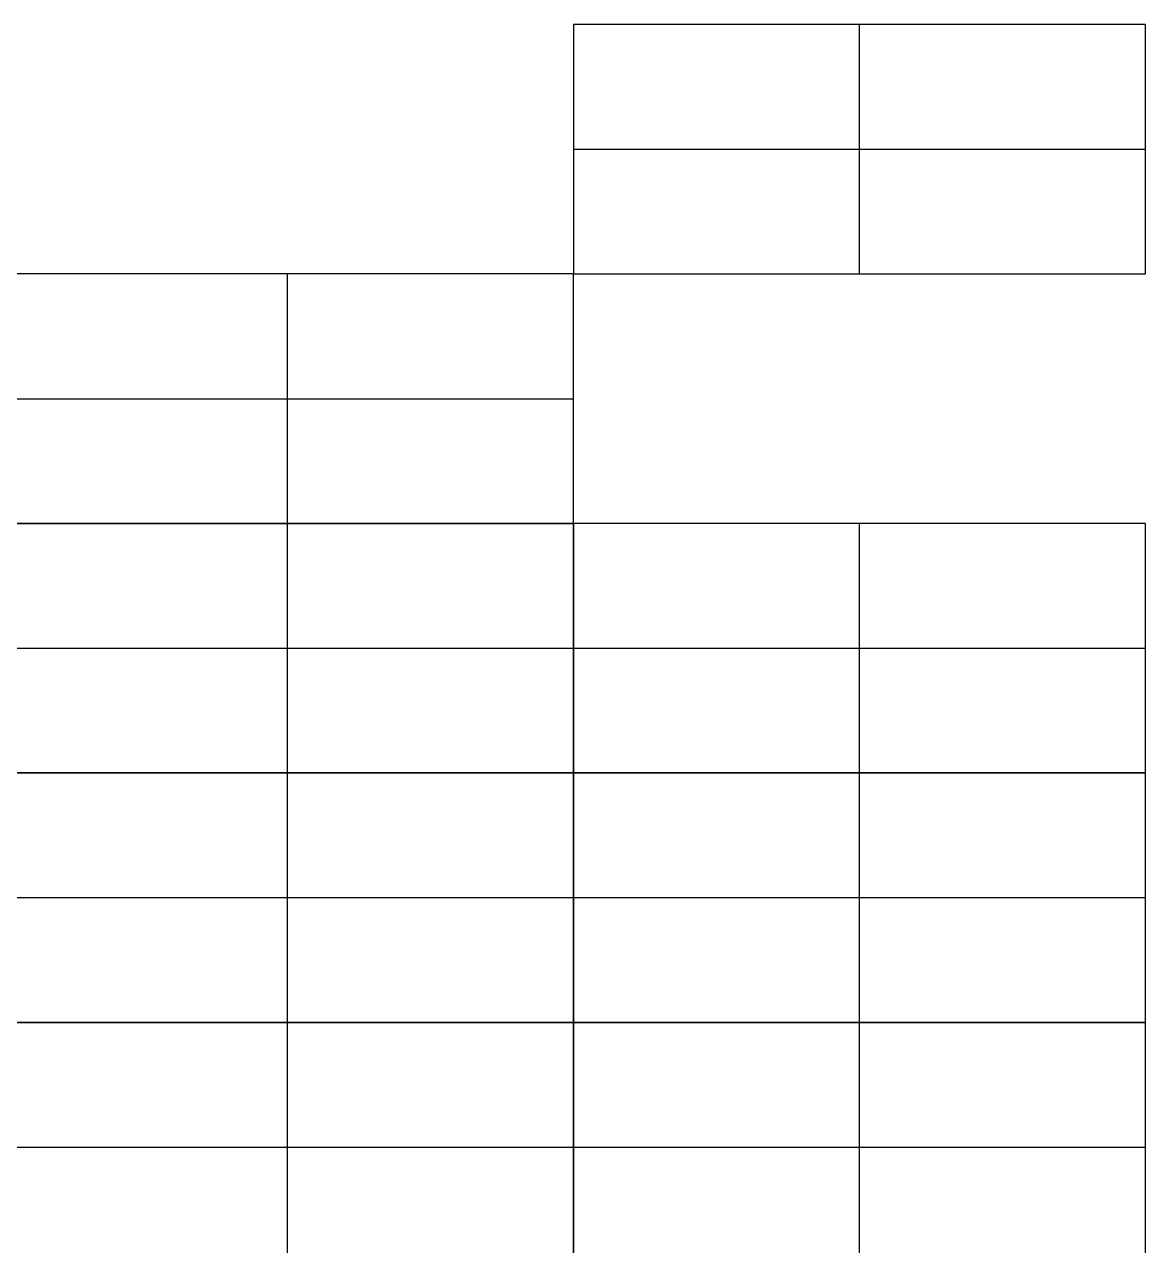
# Model space of a CAD drawing. Header units: millimetres. Extents: x 0.42 to 2.75, y -0.18 to 1.56.
# Drawn here: x 2.1431 to 2.2925, y 0.9345 to 1.0973 of the extents above; entities that cross this region are included whole.
import ezdxf

# ---------------------------------------------------------------- set-up
doc = ezdxf.new("R2010")
doc.units = ezdxf.units.MM
doc.header["$MEASUREMENT"] = 0
doc.layers.add('AZ', color=7, linetype='Continuous', true_color=0x007f00)

msp = doc.modelspace()

# ---------------------------------------------------------------- linework, layer by layer
at = {"layer": 'AZ'}
for p, q in [((2.29252, 1.09725, 0.0225), (2.21627, 1.09725, 0.0225)), ((2.21627, 1.09725, 0.0225), (2.21627, 1.064, 0.0225)), ((2.29252, 1.09725, 0.045), (2.21627, 1.09725, 0.045)), ((2.21627, 1.09725, 0.045), (2.21627, 1.064, 0.045)), ((2.21627, 1.09725, 0.0225), (2.21627, 1.09725, 0.045)), ((2.29252, 1.09725), (2.21627, 1.09725)), ((2.21627, 1.09725), (2.21627, 1.064)), ((2.29252, 1.09725, 0.0225), (2.21627, 1.09725, 0.0225)), ((2.21627, 1.09725, 0.0225), (2.21627, 1.064, 0.0225)), ((2.21627, 1.09725), (2.21627, 1.09725, 0.0225)), ((2.29252, 1.064, 0.0225), (2.29252, 1.09725, 0.0225)), ((2.29252, 1.064, 0.045), (2.29252, 1.09725, 0.045)), ((2.29252, 1.09725, 0.0225), (2.29252, 1.09725, 0.045)), ((2.29252, 1.064), (2.29252, 1.09725)), ((2.29252, 1.064, 0.0225), (2.29252, 1.09725, 0.0225)), ((2.29252, 1.09725), (2.29252, 1.09725, 0.0225)), ((2.21627, 1.064), (2.14002, 1.064)), ((2.21627, 1.064, 0.0225), (2.14002, 1.064, 0.0225)), ((2.21627, 1.064, 0.0225), (2.29252, 1.064, 0.0225)), ((2.21627, 1.064, 0.045), (2.29252, 1.064, 0.045)), ((2.21627, 1.064, 0.0225), (2.21627, 1.064, 0.045)), ((2.21627, 1.064), (2.29252, 1.064)), ((2.21627, 1.064, 0.0225), (2.29252, 1.064, 0.0225)), ((2.21627, 1.064), (2.21627, 1.064, 0.0225)), ((2.21627, 1.03075), (2.21627, 1.064)), ((2.21627, 1.03075, 0.0225), (2.21627, 1.064, 0.0225)), ((2.21627, 1.064), (2.21627, 1.064, 0.0225)), ((2.29252, 1.064, 0.0225), (2.29252, 1.064, 0.045)), ((2.29252, 1.064), (2.29252, 1.064, 0.0225)), ((2.14002, 1.03075), (2.21627, 1.03075)), ((2.14002, 1.03075, 0.0225), (2.21627, 1.03075, 0.0225)), ((2.21627, 1.03075), (2.14002, 1.03075)), ((2.21627, 1.03075, 0.0225), (2.14002, 1.03075, 0.0225)), ((2.29252, 1.03075, 0.045), (2.21627, 1.03075, 0.045)), ((2.21627, 1.03075, 0.045), (2.21627, 0.9975, 0.045)), ((2.29252, 1.03075, 0.0675), (2.21627, 1.03075, 0.0675)), ((2.21627, 1.03075, 0.0675), (2.21627, 0.9975, 0.0675)), ((2.21627, 1.03075, 0.045), (2.21627, 1.03075, 0.0675)), ((2.29252, 1.03075, 0.0225), (2.21627, 1.03075, 0.0225)), ((2.21627, 1.03075, 0.0225), (2.21627, 0.9975, 0.0225)), ((2.29252, 1.03075, 0.045), (2.21627, 1.03075, 0.045)), ((2.21627, 1.03075, 0.045), (2.21627, 0.9975, 0.045)), ((2.21627, 1.03075, 0.0225), (2.21627, 1.03075, 0.045)), ((2.29252, 1.03075), (2.21627, 1.03075)), ((2.21627, 1.03075), (2.21627, 0.9975)), ((2.29252, 1.03075, 0.0225), (2.21627, 1.03075, 0.0225)), ((2.21627, 1.03075, 0.0225), (2.21627, 0.9975, 0.0225)), ((2.21627, 1.03075), (2.21627, 1.03075, 0.0225)), ((2.21627, 1.03075), (2.21627, 1.03075, 0.0225)), ((2.21627, 0.9975), (2.21627, 1.03075)), ((2.21627, 0.9975, 0.0225), (2.21627, 1.03075, 0.0225)), ((2.21627, 1.03075), (2.21627, 1.03075, 0.0225)), ((2.29252, 0.9975, 0.045), (2.29252, 1.03075, 0.045)), ((2.29252, 0.9975, 0.0675), (2.29252, 1.03075, 0.0675)), ((2.29252, 1.03075, 0.045), (2.29252, 1.03075, 0.0675)), ((2.29252, 0.9975, 0.0225), (2.29252, 1.03075, 0.0225)), ((2.29252, 0.9975, 0.045), (2.29252, 1.03075, 0.045)), ((2.29252, 1.03075, 0.0225), (2.29252, 1.03075, 0.045)), ((2.29252, 0.9975), (2.29252, 1.03075)), ((2.29252, 0.9975, 0.0225), (2.29252, 1.03075, 0.0225)), ((2.29252, 1.03075), (2.29252, 1.03075, 0.0225)), ((2.14002, 0.9975), (2.21627, 0.9975)), ((2.14002, 0.9975, 0.0225), (2.21627, 0.9975, 0.0225)), ((2.21627, 0.9975), (2.14002, 0.9975)), ((2.21627, 0.9975, 0.0225), (2.14002, 0.9975, 0.0225)), ((2.21627, 0.9975, 0.045), (2.29252, 0.9975, 0.045)), ((2.21627, 0.9975, 0.0675), (2.29252, 0.9975, 0.0675)), ((2.21627, 0.9975, 0.045), (2.21627, 0.9975, 0.0675)), ((2.21627, 0.9975, 0.0225), (2.29252, 0.9975, 0.0225)), ((2.21627, 0.9975, 0.045), (2.29252, 0.9975, 0.045)), ((2.21627, 0.9975, 0.0225), (2.21627, 0.9975, 0.045)), ((2.21627, 0.9975), (2.29252, 0.9975)), ((2.21627, 0.9975, 0.0225), (2.29252, 0.9975, 0.0225)), ((2.21627, 0.9975), (2.21627, 0.9975, 0.0225)), ((2.29252, 0.9975, 0.0675), (2.21627, 0.9975, 0.0675)), ((2.21627, 0.9975, 0.0675), (2.21627, 0.96425, 0.0675)), ((2.29252, 0.9975, 0.09), (2.21627, 0.9975, 0.09)), ((2.21627, 0.9975, 0.09), (2.21627, 0.96425, 0.09)), ((2.21627, 0.9975, 0.0675), (2.21627, 0.9975, 0.09)), ((2.29252, 0.9975, 0.045), (2.21627, 0.9975, 0.045)), ((2.21627, 0.9975, 0.045), (2.21627, 0.96425, 0.045)), ((2.29252, 0.9975, 0.0675), (2.21627, 0.9975, 0.0675)), ((2.21627, 0.9975, 0.0675), (2.21627, 0.96425, 0.0675)), ((2.21627, 0.9975, 0.045), (2.21627, 0.9975, 0.0675)), ((2.29252, 0.9975, 0.0225), (2.21627, 0.9975, 0.0225)), ((2.21627, 0.9975, 0.0225), (2.21627, 0.96425, 0.0225)), ((2.29252, 0.9975, 0.045), (2.21627, 0.9975, 0.045)), ((2.21627, 0.9975, 0.045), (2.21627, 0.96425, 0.045)), ((2.21627, 0.9975, 0.0225), (2.21627, 0.9975, 0.045)), ((2.29252, 0.9975), (2.21627, 0.9975)), ((2.21627, 0.9975), (2.21627, 0.96425)), ((2.29252, 0.9975, 0.0225), (2.21627, 0.9975, 0.0225)), ((2.21627, 0.9975, 0.0225), (2.21627, 0.96425, 0.0225)), ((2.21627, 0.9975), (2.21627, 0.9975, 0.0225)), ((2.21627, 0.9975), (2.21627, 0.9975, 0.0225)), ((2.21627, 0.96425), (2.21627, 0.9975)), ((2.21627, 0.96425, 0.0225), (2.21627, 0.9975, 0.0225)), ((2.21627, 0.9975), (2.21627, 0.9975, 0.0225)), ((2.29252, 0.9975, 0.045), (2.29252, 0.9975, 0.0675)), ((2.29252, 0.9975, 0.0225), (2.29252, 0.9975, 0.045)), ((2.29252, 0.9975), (2.29252, 0.9975, 0.0225)), ((2.29252, 0.96425, 0.0675), (2.29252, 0.9975, 0.0675)), ((2.29252, 0.96425, 0.09), (2.29252, 0.9975, 0.09)), ((2.29252, 0.9975, 0.0675), (2.29252, 0.9975, 0.09)), ((2.29252, 0.96425, 0.045), (2.29252, 0.9975, 0.045)), ((2.29252, 0.96425, 0.0675), (2.29252, 0.9975, 0.0675)), ((2.29252, 0.9975, 0.045), (2.29252, 0.9975, 0.0675)), ((2.29252, 0.96425, 0.0225), (2.29252, 0.9975, 0.0225)), ((2.29252, 0.96425, 0.045), (2.29252, 0.9975, 0.045)), ((2.29252, 0.9975, 0.0225), (2.29252, 0.9975, 0.045)), ((2.29252, 0.96425), (2.29252, 0.9975)), ((2.29252, 0.96425, 0.0225), (2.29252, 0.9975, 0.0225)), ((2.29252, 0.9975), (2.29252, 0.9975, 0.0225)), ((2.14002, 0.96425), (2.21627, 0.96425)), ((2.14002, 0.96425, 0.0225), (2.21627, 0.96425, 0.0225)), ((2.21627, 0.96425, 0.135), (2.14002, 0.96425, 0.135)), ((2.21627, 0.96425, 0.1575), (2.14002, 0.96425, 0.1575)), ((2.21627, 0.96425, 0.1125), (2.14002, 0.96425, 0.1125)), ((2.21627, 0.96425, 0.135), (2.14002, 0.96425, 0.135)), ((2.21627, 0.96425, 0.09), (2.14002, 0.96425, 0.09)), ((2.21627, 0.96425, 0.1125), (2.14002, 0.96425, 0.1125)), ((2.21627, 0.96425, 0.0675), (2.14002, 0.96425, 0.0675)), ((2.21627, 0.96425, 0.09), (2.14002, 0.96425, 0.09)), ((2.21627, 0.96425, 0.045), (2.14002, 0.96425, 0.045)), ((2.21627, 0.96425, 0.0675), (2.14002, 0.96425, 0.0675)), ((2.21627, 0.96425, 0.0225), (2.14002, 0.96425, 0.0225)), ((2.21627, 0.96425, 0.045), (2.14002, 0.96425, 0.045)), ((2.21627, 0.96425), (2.14002, 0.96425)), ((2.21627, 0.96425, 0.0225), (2.14002, 0.96425, 0.0225)), ((2.21627, 0.96425, 0.0675), (2.29252, 0.96425, 0.0675)), ((2.21627, 0.96425, 0.09), (2.29252, 0.96425, 0.09)), ((2.21627, 0.96425, 0.0675), (2.21627, 0.96425, 0.09)), ((2.21627, 0.96425, 0.045), (2.29252, 0.96425, 0.045)), ((2.21627, 0.96425, 0.0675), (2.29252, 0.96425, 0.0675)), ((2.21627, 0.96425, 0.045), (2.21627, 0.96425, 0.0675)), ((2.21627, 0.96425, 0.0225), (2.29252, 0.96425, 0.0225)), ((2.21627, 0.96425, 0.045), (2.29252, 0.96425, 0.045)), ((2.21627, 0.96425, 0.0225), (2.21627, 0.96425, 0.045)), ((2.21627, 0.96425), (2.29252, 0.96425)), ((2.21627, 0.96425, 0.0225), (2.29252, 0.96425, 0.0225)), ((2.21627, 0.96425), (2.21627, 0.96425, 0.0225)), ((2.29252, 0.96425), (2.21627, 0.96425)), ((2.21627, 0.96425), (2.21627, 0.931)), ((2.29252, 0.96425, 0.0225), (2.21627, 0.96425, 0.0225)), ((2.21627, 0.96425, 0.0225), (2.21627, 0.931, 0.0225)), ((2.21627, 0.96425), (2.21627, 0.96425, 0.0225)), ((2.21627, 0.96425), (2.21627, 0.96425, 0.0225)), ((2.21627, 0.931, 0.135), (2.21627, 0.96425, 0.135)), ((2.21627, 0.931, 0.1575), (2.21627, 0.96425, 0.1575)), ((2.21627, 0.96425, 0.135), (2.21627, 0.96425, 0.1575)), ((2.21627, 0.931, 0.1125), (2.21627, 0.96425, 0.1125)), ((2.21627, 0.931, 0.135), (2.21627, 0.96425, 0.135)), ((2.21627, 0.96425, 0.1125), (2.21627, 0.96425, 0.135)), ((2.21627, 0.931, 0.09), (2.21627, 0.96425, 0.09)), ((2.21627, 0.931, 0.1125), (2.21627, 0.96425, 0.1125)), ((2.21627, 0.96425, 0.09), (2.21627, 0.96425, 0.1125)), ((2.21627, 0.931, 0.0675), (2.21627, 0.96425, 0.0675)), ((2.21627, 0.931, 0.09), (2.21627, 0.96425, 0.09)), ((2.21627, 0.96425, 0.0675), (2.21627, 0.96425, 0.09)), ((2.21627, 0.931, 0.045), (2.21627, 0.96425, 0.045)), ((2.21627, 0.931, 0.0675), (2.21627, 0.96425, 0.0675)), ((2.21627, 0.96425, 0.045), (2.21627, 0.96425, 0.0675)), ((2.21627, 0.931, 0.0225), (2.21627, 0.96425, 0.0225)), ((2.21627, 0.931, 0.045), (2.21627, 0.96425, 0.045)), ((2.21627, 0.96425, 0.0225), (2.21627, 0.96425, 0.045)), ((2.21627, 0.931), (2.21627, 0.96425)), ((2.21627, 0.931, 0.0225), (2.21627, 0.96425, 0.0225)), ((2.21627, 0.96425), (2.21627, 0.96425, 0.0225)), ((2.29252, 0.96425, 0.0675), (2.29252, 0.96425, 0.09)), ((2.29252, 0.96425, 0.045), (2.29252, 0.96425, 0.0675)), ((2.29252, 0.96425, 0.0225), (2.29252, 0.96425, 0.045)), ((2.29252, 0.96425), (2.29252, 0.96425, 0.0225)), ((2.29252, 0.931), (2.29252, 0.96425)), ((2.29252, 0.931, 0.0225), (2.29252, 0.96425, 0.0225)), ((2.29252, 0.96425), (2.29252, 0.96425, 0.0225))]:
    msp.add_line(p, q, dxfattribs=at)
for points in [[(2.29252, 1.09725, 0.03375), (2.25439, 1.09725, 0.03375), (2.21627, 1.09725, 0.03375)], [(2.21627, 1.09725, 0.03375), (2.21627, 1.08062, 0.03375), (2.21627, 1.064, 0.03375)], [(2.29252, 1.09725, 0.01125), (2.25439, 1.09725, 0.01125), (2.21627, 1.09725, 0.01125)], [(2.21627, 1.09725, 0.01125), (2.21627, 1.08062, 0.01125), (2.21627, 1.064, 0.01125)], [(2.25439, 1.09725, 0.0225), (2.25439, 1.09725, 0.03375), (2.25439, 1.09725, 0.045)], [(2.25439, 1.064, 0.0225), (2.25439, 1.08062, 0.0225), (2.25439, 1.09725, 0.0225)], [(2.25439, 1.064, 0.045), (2.25439, 1.08062, 0.045), (2.25439, 1.09725, 0.045)], [(2.25439, 1.09725), (2.25439, 1.09725, 0.01125), (2.25439, 1.09725, 0.0225)], [(2.25439, 1.064), (2.25439, 1.08062), (2.25439, 1.09725)], [(2.25439, 1.064, 0.0225), (2.25439, 1.08062, 0.0225), (2.25439, 1.09725, 0.0225)], [(2.29252, 1.064, 0.03375), (2.29252, 1.08062, 0.03375), (2.29252, 1.09725, 0.03375)], [(2.29252, 1.064, 0.01125), (2.29252, 1.08062, 0.01125), (2.29252, 1.09725, 0.01125)], [(2.21627, 1.08062, 0.0225), (2.21627, 1.08062, 0.03375), (2.21627, 1.08062, 0.045)], [(2.21627, 1.08062, 0.0225), (2.25439, 1.08062, 0.0225), (2.29252, 1.08062, 0.0225)], [(2.21627, 1.08062, 0.045), (2.25439, 1.08062, 0.045), (2.29252, 1.08062, 0.045)], [(2.21627, 1.08062), (2.21627, 1.08062, 0.01125), (2.21627, 1.08062, 0.0225)], [(2.21627, 1.08062), (2.25439, 1.08062), (2.29252, 1.08062)], [(2.21627, 1.08062, 0.0225), (2.25439, 1.08062, 0.0225), (2.29252, 1.08062, 0.0225)], [(2.29252, 1.08062, 0.0225), (2.29252, 1.08062, 0.03375), (2.29252, 1.08062, 0.045)], [(2.29252, 1.08062), (2.29252, 1.08062, 0.01125), (2.29252, 1.08062, 0.0225)], [(2.21627, 1.064, 0.01125), (2.17814, 1.064, 0.01125), (2.14002, 1.064, 0.01125)], [(2.17814, 1.064), (2.17814, 1.064, 0.01125), (2.17814, 1.064, 0.0225)], [(2.17814, 1.03075), (2.17814, 1.04737), (2.17814, 1.064)], [(2.17814, 1.03075, 0.0225), (2.17814, 1.04737, 0.0225), (2.17814, 1.064, 0.0225)], [(2.21627, 1.064, 0.03375), (2.25439, 1.064, 0.03375), (2.29252, 1.064, 0.03375)], [(2.21627, 1.064, 0.01125), (2.25439, 1.064, 0.01125), (2.29252, 1.064, 0.01125)], [(2.21627, 1.03075, 0.01125), (2.21627, 1.04737, 0.01125), (2.21627, 1.064, 0.01125)], [(2.25439, 1.064, 0.0225), (2.25439, 1.064, 0.03375), (2.25439, 1.064, 0.045)], [(2.25439, 1.064), (2.25439, 1.064, 0.01125), (2.25439, 1.064, 0.0225)], [(2.14002, 1.04737), (2.17814, 1.04737), (2.21627, 1.04737)], [(2.14002, 1.04737, 0.0225), (2.17814, 1.04737, 0.0225), (2.21627, 1.04737, 0.0225)], [(2.21627, 1.04737), (2.21627, 1.04737, 0.01125), (2.21627, 1.04737, 0.0225)], [(2.14002, 1.03075, 0.01125), (2.17814, 1.03075, 0.01125), (2.21627, 1.03075, 0.01125)], [(2.21627, 1.03075, 0.01125), (2.17814, 1.03075, 0.01125), (2.14002, 1.03075, 0.01125)], [(2.17814, 1.03075), (2.17814, 1.03075, 0.01125), (2.17814, 1.03075, 0.0225)], [(2.17814, 1.03075), (2.17814, 1.03075, 0.01125), (2.17814, 1.03075, 0.0225)], [(2.17814, 0.9975), (2.17814, 1.01412), (2.17814, 1.03075)], [(2.17814, 0.9975, 0.0225), (2.17814, 1.01412, 0.0225), (2.17814, 1.03075, 0.0225)], [(2.29252, 1.03075, 0.05625), (2.25439, 1.03075, 0.05625), (2.21627, 1.03075, 0.05625)], [(2.21627, 1.03075, 0.05625), (2.21627, 1.01412, 0.05625), (2.21627, 0.9975, 0.05625)], [(2.29252, 1.03075, 0.03375), (2.25439, 1.03075, 0.03375), (2.21627, 1.03075, 0.03375)], [(2.21627, 1.03075, 0.03375), (2.21627, 1.01412, 0.03375), (2.21627, 0.9975, 0.03375)], [(2.29252, 1.03075, 0.01125), (2.25439, 1.03075, 0.01125), (2.21627, 1.03075, 0.01125)], [(2.21627, 1.03075, 0.01125), (2.21627, 1.01412, 0.01125), (2.21627, 0.9975, 0.01125)], [(2.21627, 0.9975, 0.01125), (2.21627, 1.01412, 0.01125), (2.21627, 1.03075, 0.01125)], [(2.25439, 1.03075, 0.045), (2.25439, 1.03075, 0.05625), (2.25439, 1.03075, 0.0675)], [(2.25439, 0.9975, 0.045), (2.25439, 1.01412, 0.045), (2.25439, 1.03075, 0.045)], [(2.25439, 0.9975, 0.0675), (2.25439, 1.01412, 0.0675), (2.25439, 1.03075, 0.0675)], [(2.25439, 1.03075, 0.0225), (2.25439, 1.03075, 0.03375), (2.25439, 1.03075, 0.045)], [(2.25439, 0.9975, 0.0225), (2.25439, 1.01412, 0.0225), (2.25439, 1.03075, 0.0225)], [(2.25439, 0.9975, 0.045), (2.25439, 1.01412, 0.045), (2.25439, 1.03075, 0.045)], [(2.25439, 1.03075), (2.25439, 1.03075, 0.01125), (2.25439, 1.03075, 0.0225)], [(2.25439, 0.9975), (2.25439, 1.01412), (2.25439, 1.03075)], [(2.25439, 0.9975, 0.0225), (2.25439, 1.01412, 0.0225), (2.25439, 1.03075, 0.0225)], [(2.29252, 0.9975, 0.05625), (2.29252, 1.01412, 0.05625), (2.29252, 1.03075, 0.05625)], [(2.29252, 0.9975, 0.03375), (2.29252, 1.01412, 0.03375), (2.29252, 1.03075, 0.03375)], [(2.29252, 0.9975, 0.01125), (2.29252, 1.01412, 0.01125), (2.29252, 1.03075, 0.01125)], [(2.14002, 1.01412), (2.17814, 1.01412), (2.21627, 1.01412)], [(2.14002, 1.01412, 0.0225), (2.17814, 1.01412, 0.0225), (2.21627, 1.01412, 0.0225)], [(2.21627, 1.01412, 0.045), (2.21627, 1.01412, 0.05625), (2.21627, 1.01412, 0.0675)], [(2.21627, 1.01412, 0.045), (2.25439, 1.01412, 0.045), (2.29252, 1.01412, 0.045)], [(2.21627, 1.01412, 0.0675), (2.25439, 1.01412, 0.0675), (2.29252, 1.01412, 0.0675)], [(2.21627, 1.01412, 0.0225), (2.21627, 1.01412, 0.03375), (2.21627, 1.01412, 0.045)], [(2.21627, 1.01412, 0.0225), (2.25439, 1.01412, 0.0225), (2.29252, 1.01412, 0.0225)], [(2.21627, 1.01412, 0.045), (2.25439, 1.01412, 0.045), (2.29252, 1.01412, 0.045)], [(2.21627, 1.01412), (2.21627, 1.01412, 0.01125), (2.21627, 1.01412, 0.0225)], [(2.21627, 1.01412), (2.25439, 1.01412), (2.29252, 1.01412)], [(2.21627, 1.01412, 0.0225), (2.25439, 1.01412, 0.0225), (2.29252, 1.01412, 0.0225)], [(2.21627, 1.01412), (2.21627, 1.01412, 0.01125), (2.21627, 1.01412, 0.0225)], [(2.29252, 1.01412, 0.045), (2.29252, 1.01412, 0.05625), (2.29252, 1.01412, 0.0675)], [(2.29252, 1.01412, 0.0225), (2.29252, 1.01412, 0.03375), (2.29252, 1.01412, 0.045)], [(2.29252, 1.01412), (2.29252, 1.01412, 0.01125), (2.29252, 1.01412, 0.0225)], [(2.14002, 0.9975, 0.01125), (2.17814, 0.9975, 0.01125), (2.21627, 0.9975, 0.01125)], [(2.21627, 0.9975, 0.01125), (2.17814, 0.9975, 0.01125), (2.14002, 0.9975, 0.01125)], [(2.17814, 0.9975), (2.17814, 0.9975, 0.01125), (2.17814, 0.9975, 0.0225)], [(2.17814, 0.9975), (2.17814, 0.9975, 0.01125), (2.17814, 0.9975, 0.0225)], [(2.17814, 0.96425), (2.17814, 0.98088), (2.17814, 0.9975)], [(2.17814, 0.96425, 0.0225), (2.17814, 0.98088, 0.0225), (2.17814, 0.9975, 0.0225)], [(2.21627, 0.9975, 0.05625), (2.25439, 0.9975, 0.05625), (2.29252, 0.9975, 0.05625)], [(2.21627, 0.9975, 0.03375), (2.25439, 0.9975, 0.03375), (2.29252, 0.9975, 0.03375)], [(2.21627, 0.9975, 0.01125), (2.25439, 0.9975, 0.01125), (2.29252, 0.9975, 0.01125)], [(2.29252, 0.9975, 0.07875), (2.25439, 0.9975, 0.07875), (2.21627, 0.9975, 0.07875)], [(2.21627, 0.9975, 0.07875), (2.21627, 0.98088, 0.07875), (2.21627, 0.96425, 0.07875)], [(2.29252, 0.9975, 0.05625), (2.25439, 0.9975, 0.05625), (2.21627, 0.9975, 0.05625)], [(2.21627, 0.9975, 0.05625), (2.21627, 0.98088, 0.05625), (2.21627, 0.96425, 0.05625)], [(2.29252, 0.9975, 0.03375), (2.25439, 0.9975, 0.03375), (2.21627, 0.9975, 0.03375)], [(2.21627, 0.9975, 0.03375), (2.21627, 0.98088, 0.03375), (2.21627, 0.96425, 0.03375)], [(2.29252, 0.9975, 0.01125), (2.25439, 0.9975, 0.01125), (2.21627, 0.9975, 0.01125)], [(2.21627, 0.9975, 0.01125), (2.21627, 0.98088, 0.01125), (2.21627, 0.96425, 0.01125)], [(2.21627, 0.96425, 0.01125), (2.21627, 0.98088, 0.01125), (2.21627, 0.9975, 0.01125)], [(2.25439, 0.9975, 0.045), (2.25439, 0.9975, 0.05625), (2.25439, 0.9975, 0.0675)], [(2.25439, 0.9975, 0.0225), (2.25439, 0.9975, 0.03375), (2.25439, 0.9975, 0.045)], [(2.25439, 0.9975), (2.25439, 0.9975, 0.01125), (2.25439, 0.9975, 0.0225)], [(2.25439, 0.9975, 0.0675), (2.25439, 0.9975, 0.07875), (2.25439, 0.9975, 0.09)], [(2.25439, 0.96425, 0.0675), (2.25439, 0.98088, 0.0675), (2.25439, 0.9975, 0.0675)], [(2.25439, 0.96425, 0.09), (2.25439, 0.98088, 0.09), (2.25439, 0.9975, 0.09)], [(2.25439, 0.9975, 0.045), (2.25439, 0.9975, 0.05625), (2.25439, 0.9975, 0.0675)], [(2.25439, 0.96425, 0.045), (2.25439, 0.98088, 0.045), (2.25439, 0.9975, 0.045)], [(2.25439, 0.96425, 0.0675), (2.25439, 0.98088, 0.0675), (2.25439, 0.9975, 0.0675)], [(2.25439, 0.9975, 0.0225), (2.25439, 0.9975, 0.03375), (2.25439, 0.9975, 0.045)], [(2.25439, 0.96425, 0.0225), (2.25439, 0.98088, 0.0225), (2.25439, 0.9975, 0.0225)], [(2.25439, 0.96425, 0.045), (2.25439, 0.98088, 0.045), (2.25439, 0.9975, 0.045)], [(2.25439, 0.9975), (2.25439, 0.9975, 0.01125), (2.25439, 0.9975, 0.0225)], [(2.25439, 0.96425), (2.25439, 0.98088), (2.25439, 0.9975)], [(2.25439, 0.96425, 0.0225), (2.25439, 0.98088, 0.0225), (2.25439, 0.9975, 0.0225)], [(2.29252, 0.96425, 0.07875), (2.29252, 0.98088, 0.07875), (2.29252, 0.9975, 0.07875)], [(2.29252, 0.96425, 0.05625), (2.29252, 0.98088, 0.05625), (2.29252, 0.9975, 0.05625)], [(2.29252, 0.96425, 0.03375), (2.29252, 0.98088, 0.03375), (2.29252, 0.9975, 0.03375)], [(2.29252, 0.96425, 0.01125), (2.29252, 0.98088, 0.01125), (2.29252, 0.9975, 0.01125)], [(2.14002, 0.98088), (2.17814, 0.98088), (2.21627, 0.98088)], [(2.14002, 0.98088, 0.0225), (2.17814, 0.98088, 0.0225), (2.21627, 0.98088, 0.0225)], [(2.21627, 0.98088, 0.0675), (2.21627, 0.98088, 0.07875), (2.21627, 0.98088, 0.09)], [(2.21627, 0.98088, 0.0675), (2.25439, 0.98088, 0.0675), (2.29252, 0.98088, 0.0675)], [(2.21627, 0.98088, 0.09), (2.25439, 0.98088, 0.09), (2.29252, 0.98088, 0.09)], [(2.21627, 0.98088, 0.045), (2.21627, 0.98088, 0.05625), (2.21627, 0.98088, 0.0675)], [(2.21627, 0.98088, 0.045), (2.25439, 0.98088, 0.045), (2.29252, 0.98088, 0.045)], [(2.21627, 0.98088, 0.0675), (2.25439, 0.98088, 0.0675), (2.29252, 0.98088, 0.0675)], [(2.21627, 0.98088, 0.0225), (2.21627, 0.98088, 0.03375), (2.21627, 0.98088, 0.045)], [(2.21627, 0.98088, 0.0225), (2.25439, 0.98088, 0.0225), (2.29252, 0.98088, 0.0225)], [(2.21627, 0.98088, 0.045), (2.25439, 0.98088, 0.045), (2.29252, 0.98088, 0.045)], [(2.21627, 0.98088), (2.21627, 0.98088, 0.01125), (2.21627, 0.98088, 0.0225)], [(2.21627, 0.98088), (2.25439, 0.98088), (2.29252, 0.98088)], [(2.21627, 0.98088, 0.0225), (2.25439, 0.98088, 0.0225), (2.29252, 0.98088, 0.0225)], [(2.21627, 0.98088), (2.21627, 0.98088, 0.01125), (2.21627, 0.98088, 0.0225)], [(2.29252, 0.98088, 0.0675), (2.29252, 0.98088, 0.07875), (2.29252, 0.98088, 0.09)], [(2.29252, 0.98088, 0.045), (2.29252, 0.98088, 0.05625), (2.29252, 0.98088, 0.0675)], [(2.29252, 0.98088, 0.0225), (2.29252, 0.98088, 0.03375), (2.29252, 0.98088, 0.045)], [(2.29252, 0.98088), (2.29252, 0.98088, 0.01125), (2.29252, 0.98088, 0.0225)], [(2.14002, 0.96425, 0.01125), (2.17814, 0.96425, 0.01125), (2.21627, 0.96425, 0.01125)], [(2.21627, 0.96425, 0.14625), (2.17814, 0.96425, 0.14625), (2.14002, 0.96425, 0.14625)], [(2.21627, 0.96425, 0.12375), (2.17814, 0.96425, 0.12375), (2.14002, 0.96425, 0.12375)], [(2.21627, 0.96425, 0.10125), (2.17814, 0.96425, 0.10125), (2.14002, 0.96425, 0.10125)], [(2.21627, 0.96425, 0.07875), (2.17814, 0.96425, 0.07875), (2.14002, 0.96425, 0.07875)], [(2.21627, 0.96425, 0.05625), (2.17814, 0.96425, 0.05625), (2.14002, 0.96425, 0.05625)], [(2.21627, 0.96425, 0.03375), (2.17814, 0.96425, 0.03375), (2.14002, 0.96425, 0.03375)], [(2.21627, 0.96425, 0.01125), (2.17814, 0.96425, 0.01125), (2.14002, 0.96425, 0.01125)], [(2.17814, 0.96425), (2.17814, 0.96425, 0.01125), (2.17814, 0.96425, 0.0225)], [(2.17814, 0.96425, 0.135), (2.17814, 0.96425, 0.14625), (2.17814, 0.96425, 0.1575)], [(2.17814, 0.931, 0.135), (2.17814, 0.94763, 0.135), (2.17814, 0.96425, 0.135)], [(2.17814, 0.931, 0.1575), (2.17814, 0.94763, 0.1575), (2.17814, 0.96425, 0.1575)], [(2.17814, 0.96425, 0.1125), (2.17814, 0.96425, 0.12375), (2.17814, 0.96425, 0.135)], [(2.17814, 0.931, 0.1125), (2.17814, 0.94763, 0.1125), (2.17814, 0.96425, 0.1125)], [(2.17814, 0.931, 0.135), (2.17814, 0.94763, 0.135), (2.17814, 0.96425, 0.135)], [(2.17814, 0.96425, 0.09), (2.17814, 0.96425, 0.10125), (2.17814, 0.96425, 0.1125)], [(2.17814, 0.931, 0.09), (2.17814, 0.94763, 0.09), (2.17814, 0.96425, 0.09)], [(2.17814, 0.931, 0.1125), (2.17814, 0.94763, 0.1125), (2.17814, 0.96425, 0.1125)], [(2.17814, 0.96425, 0.0675), (2.17814, 0.96425, 0.07875), (2.17814, 0.96425, 0.09)], [(2.17814, 0.931, 0.0675), (2.17814, 0.94763, 0.0675), (2.17814, 0.96425, 0.0675)], [(2.17814, 0.931, 0.09), (2.17814, 0.94763, 0.09), (2.17814, 0.96425, 0.09)], [(2.17814, 0.96425, 0.045), (2.17814, 0.96425, 0.05625), (2.17814, 0.96425, 0.0675)], [(2.17814, 0.931, 0.045), (2.17814, 0.94763, 0.045), (2.17814, 0.96425, 0.045)], [(2.17814, 0.931, 0.0675), (2.17814, 0.94763, 0.0675), (2.17814, 0.96425, 0.0675)], [(2.17814, 0.96425, 0.0225), (2.17814, 0.96425, 0.03375), (2.17814, 0.96425, 0.045)], [(2.17814, 0.931, 0.0225), (2.17814, 0.94763, 0.0225), (2.17814, 0.96425, 0.0225)], [(2.17814, 0.931, 0.045), (2.17814, 0.94763, 0.045), (2.17814, 0.96425, 0.045)], [(2.17814, 0.96425), (2.17814, 0.96425, 0.01125), (2.17814, 0.96425, 0.0225)], [(2.17814, 0.931), (2.17814, 0.94763), (2.17814, 0.96425)], [(2.17814, 0.931, 0.0225), (2.17814, 0.94763, 0.0225), (2.17814, 0.96425, 0.0225)], [(2.21627, 0.96425, 0.07875), (2.25439, 0.96425, 0.07875), (2.29252, 0.96425, 0.07875)], [(2.21627, 0.96425, 0.05625), (2.25439, 0.96425, 0.05625), (2.29252, 0.96425, 0.05625)], [(2.21627, 0.96425, 0.03375), (2.25439, 0.96425, 0.03375), (2.29252, 0.96425, 0.03375)], [(2.21627, 0.96425, 0.01125), (2.25439, 0.96425, 0.01125), (2.29252, 0.96425, 0.01125)], [(2.29252, 0.96425, 0.01125), (2.25439, 0.96425, 0.01125), (2.21627, 0.96425, 0.01125)], [(2.21627, 0.96425, 0.01125), (2.21627, 0.94763, 0.01125), (2.21627, 0.931, 0.01125)], [(2.21627, 0.931, 0.14625), (2.21627, 0.94763, 0.14625), (2.21627, 0.96425, 0.14625)], [(2.21627, 0.931, 0.12375), (2.21627, 0.94763, 0.12375), (2.21627, 0.96425, 0.12375)], [(2.21627, 0.931, 0.10125), (2.21627, 0.94763, 0.10125), (2.21627, 0.96425, 0.10125)], [(2.21627, 0.931, 0.07875), (2.21627, 0.94763, 0.07875), (2.21627, 0.96425, 0.07875)], [(2.21627, 0.931, 0.05625), (2.21627, 0.94763, 0.05625), (2.21627, 0.96425, 0.05625)], [(2.21627, 0.931, 0.03375), (2.21627, 0.94763, 0.03375), (2.21627, 0.96425, 0.03375)], [(2.21627, 0.931, 0.01125), (2.21627, 0.94763, 0.01125), (2.21627, 0.96425, 0.01125)], [(2.25439, 0.96425, 0.0675), (2.25439, 0.96425, 0.07875), (2.25439, 0.96425, 0.09)], [(2.25439, 0.96425, 0.045), (2.25439, 0.96425, 0.05625), (2.25439, 0.96425, 0.0675)], [(2.25439, 0.96425, 0.0225), (2.25439, 0.96425, 0.03375), (2.25439, 0.96425, 0.045)], [(2.25439, 0.96425), (2.25439, 0.96425, 0.01125), (2.25439, 0.96425, 0.0225)], [(2.25439, 0.96425), (2.25439, 0.96425, 0.01125), (2.25439, 0.96425, 0.0225)], [(2.25439, 0.931), (2.25439, 0.94763), (2.25439, 0.96425)], [(2.25439, 0.931, 0.0225), (2.25439, 0.94763, 0.0225), (2.25439, 0.96425, 0.0225)], [(2.29252, 0.931, 0.01125), (2.29252, 0.94763, 0.01125), (2.29252, 0.96425, 0.01125)], [(2.14002, 0.94763, 0.135), (2.17814, 0.94763, 0.135), (2.21627, 0.94763, 0.135)], [(2.14002, 0.94763, 0.1575), (2.17814, 0.94763, 0.1575), (2.21627, 0.94763, 0.1575)], [(2.14002, 0.94763, 0.1125), (2.17814, 0.94763, 0.1125), (2.21627, 0.94763, 0.1125)], [(2.14002, 0.94763, 0.135), (2.17814, 0.94763, 0.135), (2.21627, 0.94763, 0.135)], [(2.14002, 0.94763, 0.09), (2.17814, 0.94763, 0.09), (2.21627, 0.94763, 0.09)], [(2.14002, 0.94763, 0.1125), (2.17814, 0.94763, 0.1125), (2.21627, 0.94763, 0.1125)], [(2.14002, 0.94763, 0.0675), (2.17814, 0.94763, 0.0675), (2.21627, 0.94763, 0.0675)], [(2.14002, 0.94763, 0.09), (2.17814, 0.94763, 0.09), (2.21627, 0.94763, 0.09)], [(2.14002, 0.94763, 0.045), (2.17814, 0.94763, 0.045), (2.21627, 0.94763, 0.045)], [(2.14002, 0.94763, 0.0675), (2.17814, 0.94763, 0.0675), (2.21627, 0.94763, 0.0675)], [(2.14002, 0.94763, 0.0225), (2.17814, 0.94763, 0.0225), (2.21627, 0.94763, 0.0225)], [(2.14002, 0.94763, 0.045), (2.17814, 0.94763, 0.045), (2.21627, 0.94763, 0.045)], [(2.14002, 0.94763), (2.17814, 0.94763), (2.21627, 0.94763)], [(2.14002, 0.94763, 0.0225), (2.17814, 0.94763, 0.0225), (2.21627, 0.94763, 0.0225)], [(2.21627, 0.94763), (2.21627, 0.94763, 0.01125), (2.21627, 0.94763, 0.0225)], [(2.21627, 0.94763), (2.25439, 0.94763), (2.29252, 0.94763)], [(2.21627, 0.94763, 0.0225), (2.25439, 0.94763, 0.0225), (2.29252, 0.94763, 0.0225)], [(2.21627, 0.94763, 0.135), (2.21627, 0.94763, 0.14625), (2.21627, 0.94763, 0.1575)], [(2.21627, 0.94763, 0.1125), (2.21627, 0.94763, 0.12375), (2.21627, 0.94763, 0.135)], [(2.21627, 0.94763, 0.09), (2.21627, 0.94763, 0.10125), (2.21627, 0.94763, 0.1125)], [(2.21627, 0.94763, 0.0675), (2.21627, 0.94763, 0.07875), (2.21627, 0.94763, 0.09)], [(2.21627, 0.94763, 0.045), (2.21627, 0.94763, 0.05625), (2.21627, 0.94763, 0.0675)], [(2.21627, 0.94763, 0.0225), (2.21627, 0.94763, 0.03375), (2.21627, 0.94763, 0.045)], [(2.21627, 0.94763), (2.21627, 0.94763, 0.01125), (2.21627, 0.94763, 0.0225)], [(2.29252, 0.94763), (2.29252, 0.94763, 0.01125), (2.29252, 0.94763, 0.0225)]]:
    msp.add_open_spline(points, degree=2, dxfattribs=at)

doc.saveas('drawing.dxf')
